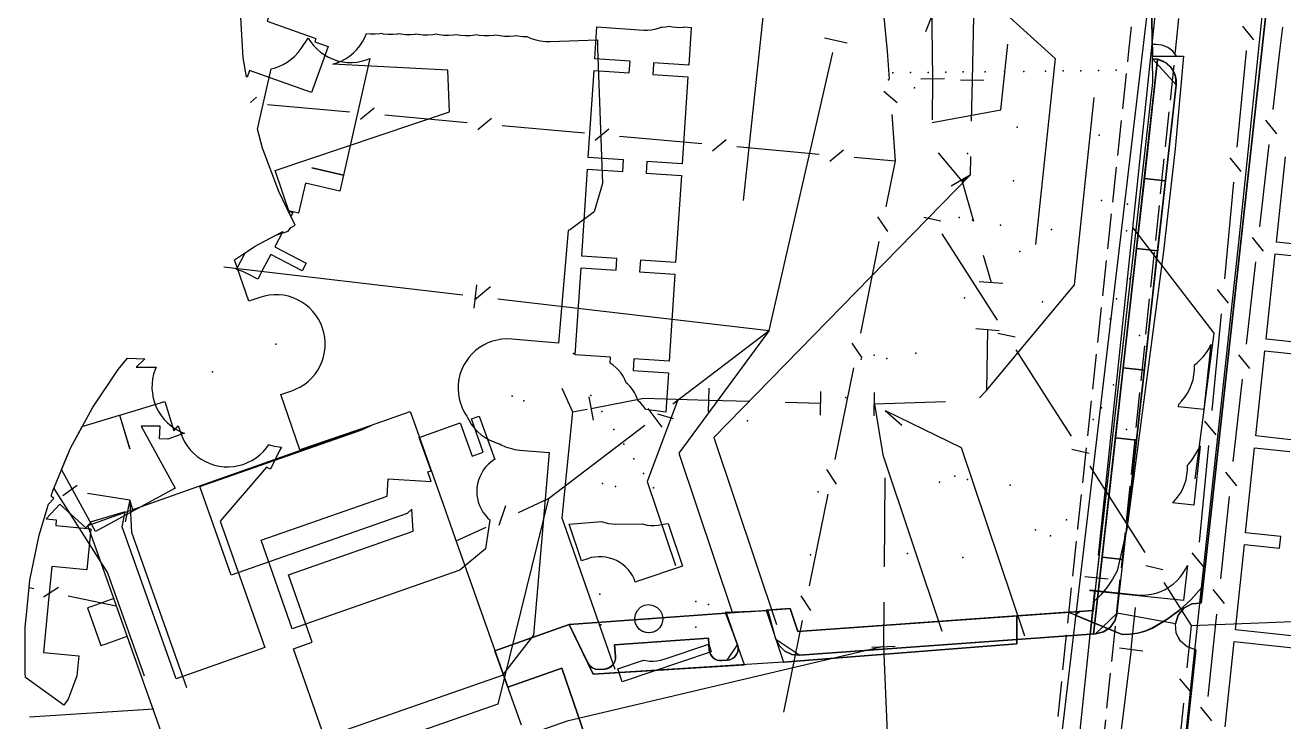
# Model space of a CAD drawing. Header units: metres. Extents: x 4550 to 4731, y 10605 to 11772.
# Drawn here: x 4617.1 to 4670.6, y 11471.5 to 11501.1 of the extents above; entities that cross this region are included whole.
import ezdxf

# ---------------------------------------------------------------- set-up
doc = ezdxf.new("R2010")
doc.units = ezdxf.units.M
for name, color, linetype in [('BOUNDARY', 7, 'Continuous'), ('BUILDING', 7, 'Continuous'), ('BUSH', 7, 'Continuous'), ('CURB', 7, 'Continuous'), ('ELECTR_CABLE', 7, 'Continuous'), ('ELECTR_CABLE_COMM', 7, 'Continuous'), ('GAS', 7, 'Continuous'), ('GRASS', 7, 'Continuous'), ('GROUND', 7, 'Continuous'), ('HEAT', 7, 'Continuous'), ('LAMP', 7, 'Continuous'), ('ROAD', 7, 'Continuous'), ('SEWER', 7, 'Continuous'), ('SIDEWALK_PATH', 7, 'Continuous'), ('TREE', 7, 'Continuous'), ('WATER_PIPELINE', 7, 'Continuous')]:
    doc.layers.add(name, color=color, linetype=linetype)

msp = doc.modelspace()

# ---------------------------------------------------------------- linework, layer by layer
at = {"layer": 'BOUNDARY'}
msp.add_lwpolyline([(4648.58, 11428.877), (4648.675, 11437.242), (4653.58, 11437.324), (4657.85, 11464.398), (4659.886, 11468.951), (4658.811, 11469.432), (4646.069, 11469.016), (4644.272, 11466.538), (4644.332, 11466.297), (4643.384, 11465.965), (4640.44, 11464.934), (4638.971, 11469.082), (4641.227, 11469.871), (4639.895, 11473.749), (4637.603, 11472.946), (4637.054, 11474.495), (4640.216, 11475.615), (4649.612, 11476.287), (4649.941, 11475.308), (4662.493, 11476.207), (4665.027, 11498.671), (4665.014, 11499.671), (4664.98, 11502.17)], dxfattribs=at)
at = {"layer": 'BUILDING'}
msp.add_lwpolyline([(4623.16, 11470.203), (4621.418, 11475.114), (4620.85, 11476.716), (4619.747, 11479.826), (4625.144, 11481.734), (4633.168, 11484.57), (4633.451, 11484.67), (4633.603, 11484.24), (4634.846, 11480.73), (4635.349, 11479.31), (4637.603, 11472.946), (4637.636, 11472.852), (4638.17, 11471.344)], dxfattribs=at)
msp.add_lwpolyline([(4620.85, 11476.716), (4619.907, 11476.383), (4619.719, 11476.316), (4620.287, 11474.714), (4620.476, 11474.78), (4621.418, 11475.114)], close=True, dxfattribs=at)
at = {"layer": 'BUSH'}
for p in [(4641.54, 11475.592), (4641.551, 11475.598), (4645.604, 11475.497)]:
    msp.add_point(p, dxfattribs=at)
at = {"layer": 'CURB'}
for points in [[(4667.082, 11476.523), (4672.849, 11528.947), (4672.907, 11529.466)], [(4662.515, 11475.206), (4665.237, 11499.649)], [(4666.021, 11498.559), (4665.014, 11499.671)], [(4663.52, 11476.099), (4666.021, 11498.559)], [(4647.37, 11474.753), (4646.904, 11476.093)], [(4648.582, 11476.214), (4648.993, 11474.99)], [(4662.598, 11475.212), (4663.52, 11476.099)], [(4640.216, 11475.615), (4641, 11473.983)], [(4642.179, 11474.251), (4642.143, 11474.75), (4646.133, 11475.036), (4646.169, 11474.537)], [(4648.993, 11474.99), (4650.013, 11474.311)], [(4650.013, 11474.311), (4662.598, 11475.212)], [(4646.933, 11474.09), (4647.37, 11474.753)], [(4666.863, 11474.535), (4666.528, 11471.483)], [(4641.486, 11473.7), (4641.716, 11473.717)], [(4666.528, 11471.483), (4662.682, 11436.531)]]:
    msp.add_lwpolyline(points, dxfattribs=at)
at = {"layer": 'ELECTR_CABLE'}
for points in [[(4655.588, 11504.388), (4655.669, 11498.826)], [(4646.83, 11503.97), (4648.496, 11501.965), (4647.613, 11493.644)], [(4657.44, 11502.82), (4657.35, 11498.77)], [(4657.44, 11502.82), (4660.881, 11499.685), (4660.042, 11491.78)], [(4655.63, 11501.503), (4655.37, 11500.823)], [(4655.65, 11496.967), (4658.575, 11497.505), (4658.872, 11500.302)], [(4655.169, 11498.819), (4656.169, 11498.833)], [(4655.669, 11498.826), (4655.651, 11497.076)], [(4656.85, 11498.781), (4657.85, 11498.759)], [(4657.35, 11498.77), (4657.311, 11497.02)], [(4657.96, 11485.57), (4661.699, 11490.062), (4662.544, 11498.031)], [(4655.901, 11495.671), (4656.93, 11494.45)], [(4657.278, 11495.521), (4657.26, 11494.73), (4656.93, 11494.45)], [(4657.26, 11494.73), (4646.361, 11483.565), (4649.034, 11475.606)], [(4657.26, 11494.73), (4656.452, 11494.261)], [(4656.93, 11494.45), (4657.409, 11492.767)], [(4657.819, 11491.324), (4658.15, 11490.16)], [(4657.651, 11490.197), (4658.649, 11490.123)], [(4657.501, 11488.197), (4658.499, 11488.123)], [(4658, 11488.16), (4657.96, 11485.57), (4657.661, 11485.249)], [(4639.9, 11485.67), (4640.35, 11484.65), (4640.974, 11484.767)], [(4646.136, 11484.66), (4646.164, 11485.66)], [(4650.901, 11484.52), (4650.919, 11485.52)], [(4641.246, 11484.309), (4641.054, 11485.291)], [(4641.15, 11484.8), (4643.39, 11485.24), (4646.15, 11485.16)], [(4646.15, 11485.16), (4647.899, 11485.109)], [(4649.399, 11485.064), (4650.91, 11485.02)], [(4653.181, 11484.48), (4653.199, 11485.48)], [(4656.217, 11485.077), (4653.19, 11484.98)], [(4653.19, 11484.98), (4653.545, 11482.83), (4656.063, 11475.334)], [(4640.35, 11484.65), (4639.905, 11480.155), (4642.146, 11473.712)], [(4653.65, 11484.71), (4656.886, 11483.14), (4659.574, 11475.133)], [(4653.65, 11484.71), (4654.351, 11484.092)], [(4653.63, 11481.85), (4653.604, 11478.063)], [(4653.593, 11476.563), (4653.58, 11474.67)], [(4664.11, 11474.557), (4664.3, 11476.34)], [(4653.58, 11474.67), (4640.119, 11471.501), (4632.147, 11468.71)], [(4653.08, 11474.649), (4654.08, 11474.691)], [(4653.58, 11474.67), (4653.75, 11470.68)], [(4663.614, 11474.619), (4664.606, 11474.495)], [(4664.11, 11474.557), (4663.655, 11470.906)]]:
    msp.add_lwpolyline(points, dxfattribs=at)
for points in [[(4630.61, 11494.727), (4629.271, 11495.032), (4629.27, 11495.031), (4630.61, 11494.726), (4630.455, 11494.046), (4628.993, 11494.379), (4628.704, 11493.109), (4628.291, 11493.203), (4628.453, 11493.118), (4628.376, 11492.972), (4627.858, 11494.03), (4627.17, 11495.871), (4626.953, 11496.686), (4627.535, 11499.245), (4627.662, 11499.276), (4627.857, 11499.343), (4628.044, 11499.429), (4628.222, 11499.533), (4628.389, 11499.654), (4628.543, 11499.791), (4628.683, 11499.942), (4628.807, 11500.106), (4629.112, 11500.552), (4629.206, 11500.404), (4629.333, 11500.241), (4629.475, 11500.093), (4629.632, 11499.958), (4629.801, 11499.84), (4629.98, 11499.739), (4630.169, 11499.656), (4630.364, 11499.591), (4630.566, 11499.547), (4630.77, 11499.522), (4630.976, 11499.517), (4631.182, 11499.533), (4631.385, 11499.568), (4631.583, 11499.624), (4631.736, 11499.683)], [(4627.523, 11491.348), (4627.26, 11490.849), (4626.973, 11490.301), (4626.525, 11490.533), (4626.338, 11490.619), (4626.143, 11490.686), (4626.056, 11490.707), (4626.431, 11491.421), (4626.831, 11491.686), (4628.036, 11492.325), (4627.695, 11491.676), (4629.023, 11490.981), (4628.852, 11490.653), (4627.523, 11491.349)], [(4667.205, 11484.752), (4666.12, 11484.867), (4666.133, 11484.988), (4666.265, 11485.122), (4666.395, 11485.282), (4666.509, 11485.454), (4666.605, 11485.636), (4666.683, 11485.827), (4666.742, 11486.024), (4666.781, 11486.226), (4666.8, 11486.432), (4666.799, 11486.638), (4666.798, 11486.654), (4666.897, 11486.727), (4667.051, 11486.864), (4667.19, 11487.016), (4667.314, 11487.18), (4667.421, 11487.356), (4667.499, 11487.517)], [(4617.28, 11477.493), (4617.669, 11479.417), (4618.071, 11480.728), (4618.287, 11480.965), (4618.175, 11481.067), (4618.245, 11481.294), (4619.002, 11483.106), (4619.504, 11484.038), (4621.093, 11484.516), (4621.526, 11483.079), (4621.527, 11483.08), (4621.099, 11484.517), (4623.02, 11485.09), (4623.392, 11483.842), (4623.587, 11484.068), (4623.691, 11483.756), (4623.765, 11483.564), (4623.858, 11483.38), (4623.968, 11483.206), (4624.095, 11483.043), (4624.238, 11482.894), (4624.394, 11482.76), (4624.562, 11482.641), (4624.742, 11482.54), (4624.93, 11482.457), (4625.126, 11482.392), (4625.327, 11482.347), (4625.532, 11482.322), (4625.738, 11482.317), (4625.943, 11482.333), (4626.146, 11482.368), (4626.345, 11482.423), (4626.537, 11482.498), (4626.721, 11482.591), (4626.895, 11482.701), (4627.057, 11482.828), (4627.207, 11482.97), (4627.341, 11483.127), (4627.44, 11483.268), (4627.469, 11483.257), (4627.668, 11483.202), (4627.871, 11483.167), (4627.971, 11483.159), (4627.872, 11482.99), (4627.511, 11482.223), (4627.344, 11482.301), (4625.364, 11480.005), (4627.269, 11474.636), (4623.499, 11473.299), (4621.206, 11479.762), (4621.328, 11480.409), (4619.886, 11479.975), (4619.654, 11479.72), (4618.545, 11480.73), (4617.975, 11480.104), (4618.398, 11480.064), (4618.374, 11479.817), (4619.862, 11479.679), (4619.701, 11477.937), (4618.208, 11478.075), (4618.058, 11476.51), (4617.859, 11474.421), (4619.353, 11474.279), (4619.271, 11473.421), (4618.901, 11472.439), (4618.718, 11472.185), (4617.096, 11473.357), (4617.075, 11473.576), (4617.081, 11475.499), (4617.144, 11476.158)], [(4666.773, 11480.689), (4665.868, 11480.785), (4665.956, 11480.872), (4666.088, 11481.031), (4666.203, 11481.201), (4666.302, 11481.382), (4666.382, 11481.572), (4666.443, 11481.769), (4666.485, 11481.971), (4666.506, 11482.176), (4666.507, 11482.382), (4666.507, 11482.39), (4666.562, 11482.447), (4666.691, 11482.607), (4666.804, 11482.78), (4666.84, 11482.85), (4666.856, 11482.871), (4666.963, 11483.047), (4667.041, 11483.208)], [(4666.341, 11476.626), (4662.363, 11477.049), (4662.367, 11477.087), (4664.356, 11476.876), (4664.562, 11476.864), (4664.768, 11476.872), (4664.972, 11476.901), (4665.172, 11476.95), (4665.367, 11477.017), (4665.554, 11477.104), (4665.731, 11477.209), (4665.898, 11477.33), (4666.051, 11477.467), (4666.191, 11477.619), (4666.315, 11477.784), (4666.422, 11477.96), (4666.5, 11478.121)]]:
    msp.add_lwpolyline(points, close=True, dxfattribs=at)
at = {"layer": 'ELECTR_CABLE_COMM'}
for points in [[(4653.463, 11502.744), (4653.729, 11500), (4653.819, 11498.8)], [(4668.849, 11501.067), (4669.319, 11500.484)], [(4670.154, 11497.518), (4670.438, 11500), (4670.559, 11501.018)], [(4669.004, 11500.03), (4669.001, 11500), (4668.611, 11495.92)], [(4626.658, 11497.821), (4626.92, 11498.04)], [(4653.591, 11498.297), (4654.16, 11497.808)], [(4627.38, 11497.732), (4630.876, 11497.418)], [(4631.335, 11497.11), (4631.911, 11497.591)], [(4632.37, 11497.283), (4635.867, 11496.969)], [(4653.932, 11497.304), (4654.08, 11495.33)], [(4636.326, 11496.661), (4636.901, 11497.142)], [(4637.36, 11496.834), (4640.857, 11496.52)], [(4670.302, 11496.479), (4669.836, 11497.066)], [(4641.316, 11496.212), (4641.892, 11496.693)], [(4642.351, 11496.385), (4645.847, 11496.071)], [(4646.307, 11495.763), (4646.882, 11496.244)], [(4647.341, 11495.936), (4650.838, 11495.622)], [(4651.297, 11495.314), (4651.872, 11495.795)], [(4669.584, 11492.527), (4669.984, 11496.028)], [(4652.332, 11495.487), (4654.08, 11495.33)], [(4654.08, 11495.33), (4653.684, 11493.378)], [(4668.301, 11495.462), (4668.778, 11494.884)], [(4668.468, 11494.427), (4668.076, 11490.317)], [(4653.328, 11492.955), (4653.742, 11492.331)], [(4655.291, 11492.942), (4656.023, 11492.78)], [(4656.06, 11492.229), (4658.406, 11488.555)], [(4669.732, 11491.488), (4669.266, 11492.075)], [(4653.386, 11491.908), (4652.594, 11488.004)], [(4669.013, 11487.535), (4669.414, 11491.036)], [(4667.766, 11489.859), (4668.243, 11489.281)], [(4667.933, 11488.823), (4667.54, 11484.713)], [(4658.444, 11488.004), (4659.176, 11487.843)], [(4652.238, 11487.581), (4652.652, 11486.956)], [(4659.213, 11487.291), (4660.84, 11484.744), (4661.556, 11483.616)], [(4669.161, 11486.497), (4668.695, 11487.084)], [(4652.296, 11486.534), (4651.504, 11482.63)], [(4668.451, 11482.543), (4668.557, 11483.542), (4668.843, 11486.045)], [(4667.23, 11484.256), (4667.708, 11483.678)], [(4661.592, 11483.064), (4662.324, 11482.901)], [(4667.398, 11483.22), (4667.005, 11479.11)], [(4662.36, 11482.349), (4664.695, 11478.669)], [(4651.148, 11482.207), (4651.562, 11481.582)], [(4668.606, 11481.506), (4668.136, 11482.089)], [(4618.288, 11481.397), (4620.577, 11477.811), (4622.131, 11473.43)], [(4619.288, 11481.527), (4618.681, 11481.088)], [(4621.529, 11480.896), (4619.725, 11481.188)], [(4621.529, 11480.896), (4621.324, 11479.985)], [(4621.655, 11480.501), (4621.529, 11480.896)], [(4621.529, 11480.896), (4621.596, 11479.535), (4623.94, 11472.925)], [(4651.206, 11481.16), (4650.414, 11477.256)], [(4667.918, 11477.548), (4668.291, 11481.052)], [(4666.695, 11478.653), (4667.172, 11478.075)], [(4664.731, 11478.117), (4665.462, 11477.954)], [(4617.249, 11477.186), (4617.44, 11477.146)], [(4617.86, 11476.787), (4618.488, 11477.196)], [(4665.498, 11477.402), (4666.666, 11475.562)], [(4668.074, 11476.511), (4667.603, 11477.094)], [(4618.908, 11476.836), (4620.947, 11476.406)], [(4650.058, 11476.833), (4650.472, 11476.208)], [(4666.666, 11475.562), (4687.185, 11476.376), (4694.557, 11475.637)], [(4667.385, 11472.553), (4667.759, 11476.057)], [(4650.116, 11475.786), (4649.324, 11471.882)], [(4666.666, 11475.562), (4666.484, 11473.763)], [(4666.172, 11473.307), (4666.646, 11472.726)], [(4666.333, 11472.27), (4665.97, 11468.672)], [(4667.541, 11471.515), (4667.07, 11472.099)]]:
    msp.add_lwpolyline(points, dxfattribs=at)
at = {"layer": 'GAS'}
for points in [[(4645.293, 11499.406), (4643.796, 11499.505), (4643.791, 11499.43), (4643.763, 11499.006), (4645.26, 11498.907), (4645.015, 11495.21), (4643.518, 11495.309), (4643.486, 11494.81), (4644.982, 11494.711), (4644.738, 11491.014), (4643.241, 11491.113), (4643.208, 11490.614), (4644.705, 11490.515), (4644.461, 11486.818), (4642.964, 11486.917), (4642.931, 11486.418), (4644.428, 11486.32), (4644.316, 11484.637), (4643.459, 11484.763), (4643.44, 11484.795), (4643.346, 11484.921), (4643.24, 11485.037), (4643.13, 11485.136), (4643.115, 11485.188), (4643.057, 11485.334), (4642.985, 11485.474), (4642.9, 11485.606), (4642.802, 11485.729), (4642.693, 11485.841), (4642.635, 11485.89), (4642.576, 11486.034), (4642.502, 11486.172), (4642.415, 11486.303), (4642.315, 11486.424), (4642.204, 11486.535), (4642.083, 11486.635), (4641.953, 11486.722), (4641.949, 11486.724), (4641.966, 11486.983), (4640.469, 11487.082), (4640.714, 11490.779), (4642.21, 11490.68), (4642.243, 11491.179), (4640.747, 11491.278), (4640.991, 11494.975), (4642.488, 11494.876), (4642.521, 11495.375), (4641.024, 11495.474), (4641.268, 11499.171), (4642.765, 11499.072), (4642.798, 11499.571), (4641.301, 11499.669), (4641.391, 11501.028), (4643.387, 11500.895), (4643.544, 11500.893), (4643.7, 11500.905), (4643.855, 11500.933), (4644.006, 11500.976), (4644.129, 11501.025), (4644.168, 11501.024), (4644.324, 11501.037), (4644.464, 11501.062), (4644.604, 11501.032), (4644.76, 11501.014), (4644.917, 11501.011), (4645.073, 11501.024), (4645.1, 11501.029), (4645.399, 11501.009)], [(4636.646, 11478.829), (4635.564, 11477.923), (4628.436, 11475.427), (4627.114, 11479.202), (4632.466, 11481.076), (4632.513, 11481.81), (4634.348, 11481.693), (4634.201, 11482.104), (4634.34, 11482.154), (4633.836, 11483.567), (4635.58, 11484.19), (4636.085, 11482.778), (4636.556, 11482.946), (4636.051, 11484.358), (4636.385, 11484.477), (4637.044, 11482.634), (4637.003, 11482.611), (4636.876, 11482.518), (4636.759, 11482.414), (4636.652, 11482.299), (4636.557, 11482.173), (4636.475, 11482.039), (4636.407, 11481.898), (4636.353, 11481.751), (4636.313, 11481.599), (4636.289, 11481.444), (4636.279, 11481.287), (4636.286, 11481.13), (4636.307, 11480.975), (4636.344, 11480.822), (4636.395, 11480.674), (4636.461, 11480.531), (4636.541, 11480.396), (4636.633, 11480.269), (4636.737, 11480.151), (4636.835, 11480.061)], [(4645.029, 11478.09), (4643.133, 11477.453), (4643.024, 11477.411), (4642.97, 11477.55), (4642.898, 11477.69), (4642.814, 11477.822), (4642.717, 11477.946), (4642.608, 11478.059), (4642.488, 11478.161), (4642.359, 11478.251), (4642.222, 11478.327), (4642.079, 11478.39), (4641.929, 11478.439), (4641.776, 11478.472), (4641.62, 11478.491), (4641.463, 11478.494), (4641.306, 11478.482), (4641.152, 11478.454), (4641.001, 11478.411), (4640.731, 11478.321), (4640.21, 11479.873), (4641.581, 11479.995), (4641.727, 11479.944), (4641.88, 11479.907), (4642.035, 11479.886), (4642.192, 11479.88), (4643.328, 11479.89), (4643.377, 11479.874), (4643.53, 11479.841), (4643.686, 11479.822), (4643.843, 11479.819), (4644, 11479.832), (4644.154, 11479.859), (4644.297, 11479.899), (4644.421, 11479.9)], [(4646.252, 11474.448), (4642.46, 11473.174), (4642.275, 11473.725), (4643.376, 11474.095), (4643.472, 11474.074), (4643.628, 11474.055), (4643.785, 11474.052), (4643.942, 11474.064), (4644.096, 11474.092), (4644.247, 11474.135), (4646.143, 11474.771)]]:
    msp.add_lwpolyline(points, close=True, dxfattribs=at)
for points in [[(4671.782, 11491.716), (4670.29, 11491.874), (4670.675, 11495.499)], [(4671.344, 11487.594), (4669.853, 11487.752), (4670.237, 11491.377), (4671.729, 11491.219)], [(4670.907, 11483.471), (4669.416, 11483.63), (4669.8, 11487.255), (4671.292, 11487.097)], [(4672.519, 11474.963), (4668.541, 11475.385), (4668.925, 11479.01), (4670.417, 11478.852), (4670.47, 11479.349), (4668.978, 11479.507), (4669.363, 11483.132), (4670.854, 11482.974)], [(4668.104, 11471.263), (4668.488, 11474.888), (4672.466, 11474.466)]]:
    msp.add_lwpolyline(points, dxfattribs=at)
at = {"layer": 'GRASS'}
for points in [[(4665.16, 11500.288), (4665.006, 11500.276), (4665.012, 11499.783), (4666.04, 11499.789), (4665.877, 11499.999), (4665.668, 11500.157), (4665.425, 11500.256)], [(4662.379, 11475.196), (4665.027, 11498.671), (4665.014, 11499.671), (4665.07, 11499.67), (4665.126, 11499.666), (4665.182, 11499.659), (4665.237, 11499.649), (4662.515, 11475.206)], [(4665.237, 11499.649), (4664.673, 11494.58), (4665.567, 11494.48), (4666.021, 11498.559), (4665.993, 11498.931), (4665.838, 11499.256), (4665.579, 11499.505)], [(4664.341, 11491.598), (4665.235, 11491.499), (4665.567, 11494.48), (4664.673, 11494.58)], [(4664.341, 11491.598), (4663.776, 11486.53), (4664.671, 11486.43), (4665.235, 11491.499)], [(4663.776, 11486.53), (4663.444, 11483.548), (4664.339, 11483.448), (4664.671, 11486.43)], [(4663.444, 11483.548), (4662.88, 11478.479), (4663.774, 11478.38), (4664.339, 11483.448)], [(4662.88, 11478.479), (4662.515, 11475.206), (4662.598, 11475.212), (4662.937, 11475.298), (4663.219, 11475.488), (4663.421, 11475.763), (4663.52, 11476.099), (4663.774, 11478.38)], [(4644.197, 11475.853), (4644.165, 11475.666), (4644.08, 11475.501), (4643.948, 11475.37), (4643.778, 11475.285), (4643.591, 11475.257), (4643.408, 11475.287), (4643.243, 11475.372), (4643.109, 11475.507), (4643.024, 11475.677), (4642.997, 11475.86), (4643.026, 11476.044), (4643.113, 11476.212), (4643.249, 11476.346), (4643.415, 11476.428), (4643.598, 11476.457), (4643.786, 11476.426), (4643.954, 11476.339), (4644.084, 11476.206), (4644.168, 11476.041)], [(4646.169, 11474.537), (4646.185, 11474.44), (4646.22, 11474.349), (4646.272, 11474.266), (4646.34, 11474.195), (4646.42, 11474.138), (4646.51, 11474.098), (4646.605, 11474.077), (4646.703, 11474.074), (4646.933, 11474.09), (4647.046, 11474.112), (4647.15, 11474.158), (4647.241, 11474.226), (4647.315, 11474.314), (4647.367, 11474.417), (4647.394, 11474.527), (4647.395, 11474.641), (4647.37, 11474.753), (4646.904, 11476.093), (4644.195, 11475.9), (4644.186, 11475.742), (4644.136, 11475.595), (4644.051, 11475.465), (4643.933, 11475.36), (4643.792, 11475.289), (4643.639, 11475.258), (4643.484, 11475.267), (4643.334, 11475.317), (4643.203, 11475.404), (4643.1, 11475.52), (4643.03, 11475.659), (4642.998, 11475.814), (4640.216, 11475.615), (4641, 11473.983), (4641.084, 11473.858), (4641.199, 11473.767), (4641.336, 11473.712), (4641.486, 11473.7), (4641.716, 11473.717), (4641.815, 11473.729), (4641.909, 11473.761), (4641.994, 11473.812), (4642.067, 11473.88), (4642.124, 11473.963), (4642.163, 11474.054), (4642.181, 11474.151), (4642.179, 11474.251), (4642.143, 11474.75), (4646.133, 11475.036)], [(4646.884, 11476.092), (4640.216, 11475.615), (4641.235, 11473.493), (4647.666, 11473.9)], [(4659.247, 11474.784), (4659.247, 11475.975), (4649.941, 11475.308), (4649.612, 11476.287), (4648.582, 11476.214), (4649.324, 11474.005)], [(4648.993, 11474.99), (4649.15, 11474.697), (4649.387, 11474.476), (4649.682, 11474.342), (4650.013, 11474.311), (4662.379, 11475.196), (4662.493, 11476.207), (4649.941, 11475.308), (4649.612, 11476.287), (4648.582, 11476.214)]]:
    msp.add_lwpolyline(points, close=True, dxfattribs=at)
at = {"layer": 'GROUND'}
for points in [[(4665.027, 11498.671), (4665.014, 11499.671), (4665.226, 11499.651), (4665.427, 11499.588), (4665.61, 11499.484), (4665.769, 11499.342), (4665.894, 11499.17), (4665.979, 11498.978), (4666.022, 11498.771), (4666.021, 11498.559), (4663.913, 11479.628), (4663.518, 11477.894), (4663.32, 11477.537), (4663.089, 11477.201), (4662.828, 11476.888), (4662.537, 11476.601)], [(4646.861, 11476.09), (4647.37, 11474.753), (4647.395, 11474.641), (4647.394, 11474.527), (4647.367, 11474.417), (4647.315, 11474.314), (4647.241, 11474.226), (4647.15, 11474.158), (4647.046, 11474.112), (4646.933, 11474.09), (4646.703, 11474.074), (4646.605, 11474.077), (4646.51, 11474.098), (4646.42, 11474.138), (4646.34, 11474.195), (4646.272, 11474.266), (4646.22, 11474.349), (4646.185, 11474.44), (4646.169, 11474.537), (4646.133, 11475.036), (4642.143, 11474.75), (4642.179, 11474.251), (4642.176, 11474.153), (4642.155, 11474.058), (4642.115, 11473.969), (4642.058, 11473.888), (4641.987, 11473.821), (4641.904, 11473.769), (4641.813, 11473.734), (4641.716, 11473.717), (4641.486, 11473.7), (4641.336, 11473.712), (4641.199, 11473.767), (4641.084, 11473.858), (4641, 11473.983), (4640.216, 11475.615)], [(4649.612, 11476.287), (4649.941, 11475.308), (4659.247, 11475.975), (4659.247, 11474.972), (4650.013, 11474.311), (4649.682, 11474.342), (4649.387, 11474.476), (4649.15, 11474.697), (4648.993, 11474.99), (4648.674, 11476.188), (4647.761, 11476.155)]]:
    msp.add_lwpolyline(points, close=True, dxfattribs=at)
at = {"layer": 'HEAT'}
msp.add_lwpolyline([(4628.558, 11492.601), (4628.348, 11493.03), (4627.709, 11494.926), (4635.116, 11497.422), (4635.051, 11499.191), (4630.16, 11499.451), (4630.329, 11499.501), (4630.52, 11499.579), (4630.702, 11499.676), (4630.874, 11499.79), (4631.034, 11499.92), (4631.18, 11500.065), (4631.312, 11500.224), (4631.427, 11500.394), (4631.525, 11500.576), (4631.597, 11500.749), (4631.755, 11500.733), (4631.962, 11500.732), (4632.167, 11500.751), (4632.209, 11500.759), (4632.3, 11500.741), (4632.505, 11500.72), (4632.712, 11500.719), (4632.917, 11500.738), (4632.961, 11500.747), (4633.05, 11500.729), (4633.255, 11500.708), (4633.462, 11500.707), (4633.667, 11500.726), (4633.709, 11500.734), (4633.8, 11500.716), (4634.005, 11500.695), (4634.212, 11500.694), (4634.417, 11500.713), (4634.546, 11500.738), (4634.679, 11500.708), (4634.883, 11500.683), (4635.089, 11500.677), (4635.295, 11500.692), (4635.417, 11500.713), (4635.586, 11500.681), (4635.792, 11500.664), (4635.998, 11500.667), (4636.203, 11500.689), (4636.268, 11500.703), (4636.387, 11500.68), (4636.592, 11500.66), (4636.798, 11500.66), (4637.003, 11500.681), (4637.075, 11500.695), (4637.257, 11500.663), (4637.462, 11500.638), (4637.668, 11500.633), (4637.873, 11500.648), (4637.958, 11500.663), (4638.033, 11500.647), (4638.238, 11500.624), (4638.401, 11500.622), (4638.411, 11500.617), (4638.6, 11500.536), (4638.797, 11500.474), (4638.998, 11500.431), (4639.203, 11500.409), (4639.409, 11500.406), (4641.408, 11500.481), (4641.421, 11500.119), (4641.633, 11494.375), (4641.28, 11493.165), (4640.273, 11492.406), (4640.17, 11492.371), (4639.757, 11487.577), (4637.765, 11487.748), (4637.559, 11487.756), (4637.353, 11487.743), (4637.149, 11487.71), (4636.95, 11487.658), (4636.757, 11487.586), (4636.572, 11487.496), (4636.396, 11487.388), (4636.232, 11487.263), (4636.081, 11487.123), (4635.945, 11486.968), (4635.824, 11486.801), (4635.72, 11486.623), (4635.634, 11486.436), (4635.567, 11486.241), (4635.52, 11486.04), (4635.492, 11485.836), (4635.484, 11485.63), (4635.497, 11485.425), (4635.53, 11485.221), (4635.582, 11485.022), (4635.654, 11484.829), (4635.744, 11484.643), (4635.853, 11484.468), (4635.888, 11484.421), (4635.941, 11484.312), (4636.049, 11484.137), (4636.174, 11483.973), (4636.315, 11483.822), (4636.469, 11483.685), (4636.636, 11483.564), (4636.814, 11483.461), (4637.001, 11483.375), (4637.196, 11483.308), (4637.253, 11483.294), (4637.316, 11483.258), (4637.503, 11483.172), (4637.698, 11483.105), (4637.899, 11483.057), (4638.103, 11483.029), (4639.356, 11482.921), (4638.687, 11475.159), (4637.355, 11473.443), (4629.812, 11470.802), (4628.49, 11474.577), (4629.285, 11474.855), (4628.28, 11477.725), (4633.574, 11479.579), (4633.517, 11480.515), (4633.326, 11480.335), (4625.83, 11477.71), (4624.508, 11481.485), (4631.397, 11483.898), (4631.783, 11484.081), (4628.756, 11483.043), (4627.95, 11485.394), (4628.415, 11485.553), (4628.606, 11485.629), (4628.789, 11485.724), (4628.962, 11485.836), (4629.123, 11485.965), (4629.27, 11486.109), (4629.403, 11486.266), (4629.52, 11486.436), (4629.62, 11486.617), (4629.701, 11486.806), (4629.763, 11487.003), (4629.806, 11487.204), (4629.829, 11487.409), (4629.832, 11487.615), (4629.814, 11487.82), (4629.777, 11488.023), (4629.72, 11488.221), (4629.643, 11488.412), (4629.548, 11488.595), (4629.436, 11488.768), (4629.308, 11488.929), (4629.164, 11489.077), (4629.006, 11489.21), (4628.836, 11489.326), (4628.656, 11489.426), (4628.467, 11489.507), (4628.27, 11489.57), (4628.069, 11489.613), (4627.864, 11489.635), (4627.658, 11489.638), (4627.452, 11489.621), (4627.25, 11489.583), (4627.052, 11489.526), (4626.587, 11489.366), (4625.984, 11491.124), (4626.831, 11491.686), (4627.74, 11492.168), (4628.26, 11492.346), (4628.374, 11492.504)], close=True, dxfattribs=at)
msp.add_lwpolyline([(4622.54, 11472.008), (4617.257, 11471.674)], dxfattribs=at)
at = {"layer": 'LAMP'}
for p in [(4657.157, 11495.652), (4640.39, 11487.132)]:
    msp.add_point(p, dxfattribs=at)
at = {"layer": 'ROAD'}
msp.add_lwpolyline([(4666.411, 11470.61), (4666.825, 11474.54), (4666.825, 11474.544), (4666.822, 11474.548), (4666.818, 11474.55), (4666.491, 11474.659), (4666.489, 11474.66), (4666.202, 11474.907), (4666.201, 11474.909), (4666.027, 11475.244), (4666.027, 11475.246), (4665.992, 11475.636), (4665.992, 11475.638), (4666.111, 11476.011), (4666.112, 11476.013), (4666.355, 11476.303), (4666.356, 11476.304), (4666.689, 11476.483), (4666.691, 11476.483), (4667.025, 11476.518), (4667.03, 11476.519), (4667.033, 11476.522), (4667.034, 11476.526), (4667.102, 11477.174), (4668.721, 11492.124), (4670.399, 11508.504)], dxfattribs=at)
at = {"layer": 'SEWER'}
for points in [[(4662.725, 11478.567), (4665.948, 11509.359)], [(4664.106, 11501.03), (4664.001, 11500), (4663.952, 11499.538)], [(4665.987, 11499.901), (4665.998, 11500), (4666.138, 11501.393)], [(4651.071, 11500.569), (4652.036, 11500.348)], [(4648.71, 11488.12), (4651.424, 11499.946)], [(4663.899, 11499.041), (4663.739, 11497.55)], [(4665.78, 11497.912), (4665.935, 11499.404)], [(4665.572, 11495.923), (4665.728, 11497.415)], [(4663.686, 11497.053), (4663.526, 11495.561)], [(4665.364, 11493.934), (4665.52, 11495.425)], [(4663.473, 11495.064), (4663.313, 11493.572)], [(4663.26, 11493.075), (4663.1, 11491.584)], [(4665.156, 11491.944), (4665.312, 11493.436)], [(4664.181, 11492.482), (4667.631, 11488), (4666.815, 11481.811)], [(4664.949, 11489.955), (4665.104, 11491.447)], [(4663.047, 11491.087), (4662.887, 11489.595)], [(4625.528, 11490.82), (4635.683, 11489.637)], [(4636.264, 11490.057), (4636.149, 11489.073)], [(4636.19, 11489.424), (4636.861, 11489.987)], [(4637.173, 11489.464), (4648.71, 11488.12)], [(4664.741, 11487.966), (4664.897, 11489.458)], [(4662.834, 11489.098), (4662.674, 11487.607)], [(4644.62, 11485), (4648.71, 11488.12)], [(4648.71, 11488.12), (4644.867, 11482.898), (4647.137, 11476.14)], [(4662.621, 11487.109), (4662.462, 11485.618)], [(4664.533, 11485.977), (4664.689, 11487.469)], [(4644.838, 11485.166), (4643.524, 11481.692), (4644.726, 11478.114)], [(4662.408, 11485.121), (4662.249, 11483.629)], [(4664.325, 11483.988), (4664.481, 11485.48)], [(4643.554, 11484.796), (4644.155, 11484.008)], [(4643.97, 11484.565), (4644.632, 11484.372)], [(4639.338, 11480.97), (4643.428, 11484.09)], [(4664.118, 11481.998), (4664.274, 11483.49)], [(4662.195, 11483.132), (4662.036, 11481.641)], [(4663.91, 11480.009), (4664.066, 11481.501)], [(4639.338, 11480.97), (4637.176, 11472.229), (4630.401, 11469.856)], [(4638.051, 11480.38), (4639.338, 11480.97)], [(4661.982, 11481.143), (4661.828, 11479.705), (4661.823, 11479.652)], [(4637.232, 11479.836), (4637.512, 11480.666)], [(4635.4, 11479.166), (4636.687, 11479.756)], [(4661.771, 11479.155), (4661.614, 11477.663)], [(4663.702, 11478.02), (4663.849, 11479.425), (4663.858, 11479.512)], [(4662.142, 11477.651), (4663.127, 11477.548)], [(4663.494, 11476.031), (4663.65, 11477.523)], [(4659.345, 11446.283), (4662.568, 11477.075)], [(4661.562, 11477.166), (4661.405, 11475.674)], [(4663.287, 11474.042), (4663.442, 11475.534)], [(4661.353, 11475.177), (4661.197, 11473.685)], [(4661.144, 11473.187), (4660.988, 11471.696)], [(4663.079, 11472.053), (4663.235, 11473.544)], [(4662.871, 11470.063), (4663.027, 11471.555)]]:
    msp.add_lwpolyline(points, dxfattribs=at)
at = {"layer": 'SIDEWALK_PATH'}
for points in [[(4673.287, 11532.923), (4667.082, 11476.523), (4666.691, 11476.483), (4666.355, 11476.303), (4666.111, 11476.012), (4665.992, 11475.637), (4663.52, 11476.099), (4666.021, 11498.559), (4666.022, 11498.771), (4665.979, 11498.978), (4665.894, 11499.17), (4665.769, 11499.342), (4665.61, 11499.484), (4665.427, 11499.588), (4665.226, 11499.651), (4665.014, 11499.671), (4664.98, 11502.17)], [(4664.98, 11502.174), (4665.012, 11499.783), (4666.342, 11499.79), (4665.988, 11495.849), (4665.483, 11491.493), (4664.082, 11480.861), (4663.923, 11479.671), (4663.518, 11477.894), (4663.32, 11477.537), (4663.089, 11477.201), (4662.828, 11476.888), (4662.537, 11476.601), (4662.493, 11476.207), (4661.948, 11476.168), (4661.731, 11476.011), (4663.722, 11475.19), (4664.057, 11475.193), (4664.387, 11475.239), (4664.708, 11475.33), (4665.015, 11475.462), (4665.602, 11475.807), (4666.148, 11476.209), (4666.65, 11476.666), (4667.103, 11477.173), (4668.721, 11492.124), (4670.399, 11508.504)], [(4666.412, 11470.61), (4667.103, 11477.173), (4666.656, 11476.672), (4666.162, 11476.22), (4665.624, 11475.821), (4665.047, 11475.479), (4664.733, 11475.339), (4664.404, 11475.243), (4664.066, 11475.193), (4663.722, 11475.19), (4661.437, 11476.131), (4659.247, 11475.975), (4659.247, 11474.784), (4649.324, 11474.005), (4641.235, 11473.493), (4640.216, 11475.615), (4637.054, 11474.495), (4637.603, 11472.946), (4639.895, 11473.749), (4641.227, 11469.871)], [(4662.682, 11436.531), (4666.863, 11474.535), (4666.49, 11474.659), (4666.202, 11474.907), (4666.027, 11475.245), (4665.992, 11475.637), (4663.52, 11476.099), (4663.421, 11475.763), (4663.219, 11475.488), (4662.937, 11475.298), (4662.598, 11475.212), (4650.013, 11474.311), (4649.682, 11474.342), (4649.387, 11474.476), (4649.15, 11474.697), (4648.993, 11474.99), (4648.674, 11476.188), (4646.849, 11476.121), (4647.37, 11474.753), (4647.395, 11474.641), (4647.394, 11474.527), (4647.367, 11474.417), (4647.315, 11474.314), (4647.241, 11474.226), (4647.15, 11474.158), (4647.046, 11474.112), (4646.933, 11474.09), (4646.703, 11474.074), (4646.605, 11474.077), (4646.51, 11474.098), (4646.42, 11474.138), (4646.34, 11474.195), (4646.272, 11474.266), (4646.22, 11474.349), (4646.185, 11474.44), (4646.169, 11474.537), (4646.133, 11475.036), (4642.143, 11474.75), (4642.179, 11474.251), (4642.176, 11474.153), (4642.155, 11474.058), (4642.115, 11473.969), (4642.058, 11473.888), (4641.987, 11473.821), (4641.904, 11473.769), (4641.813, 11473.734), (4641.716, 11473.717), (4641.486, 11473.7), (4641.336, 11473.712), (4641.199, 11473.767), (4641.084, 11473.858), (4641, 11473.983), (4640.216, 11475.615), (4637.054, 11474.495), (4637.603, 11472.946), (4639.895, 11473.749), (4641.227, 11469.871)]]:
    msp.add_lwpolyline(points, dxfattribs=at)
at = {"layer": 'TREE'}
for p in [(4653.974, 11499.078), (4654.724, 11499.087), (4655.474, 11499.095), (4656.224, 11499.103), (4656.973, 11499.112), (4657.899, 11499.113), (4658.723, 11499.131), (4659.548, 11499.14), (4660.473, 11499.151), (4661.223, 11499.159), (4661.973, 11499.167), (4662.723, 11499.176), (4663.473, 11499.184), (4653.793, 11498.78), (4654.896, 11498.442), (4659.266, 11496.762), (4662.757, 11496.43), (4659.105, 11494.482), (4662.849, 11493.648), (4663.958, 11493.488), (4656.791, 11492.918), (4657.368, 11492.805), (4658.547, 11492.593), (4660.726, 11492.419), (4663.914, 11492.356), (4659.369, 11491.473), (4664.052, 11490.322), (4657.028, 11489.501), (4660.338, 11489.338), (4663.485, 11489.458), (4663.223, 11488.611), (4664.471, 11487.897), (4627.734, 11487.54), (4654.958, 11487.148), (4652.634, 11486.904), (4653.175, 11487.062), (4653.72, 11486.926), (4625.038, 11486.365), (4663.355, 11485.804), (4637.782, 11485.325), (4638.283, 11485.122), (4641.13, 11485.35), (4651.971, 11485.265), (4641.6, 11484.672), (4662.848, 11484.826), (4642.112, 11483.902), (4647.788, 11484.28), (4662.492, 11484.331), (4663.907, 11483.91), (4642.533, 11483.281), (4642.954, 11482.66), (4643.375, 11482.04), (4656.606, 11481.914), (4657.15, 11481.772), (4641.63, 11481.606), (4642.177, 11481.48), (4643.796, 11481.419), (4650.793, 11481.257), (4655.954, 11481.659), (4658.967, 11481.538), (4660.04, 11479.644), (4661.364, 11480.065), (4660.686, 11479.378), (4650.47, 11478.579), (4654.605, 11478.628), (4656.953, 11478.459), (4641.511, 11476.895), (4645.59, 11476.591), (4646.138, 11476.458), (4643.597, 11475.857)]:
    msp.add_point(p, dxfattribs=at)
at = {"layer": 'WATER_PIPELINE'}
msp.add_lwpolyline([(4665.206, 11505.17), (4661.002, 11469.694)], dxfattribs=at)
for points in [[(4626.881, 11502.886), (4626.227, 11503.119), (4626.228, 11503.149), (4627.004, 11503.066), (4627.062, 11502.873), (4627.141, 11502.683), (4627.238, 11502.501), (4627.353, 11502.33), (4627.484, 11502.171), (4627.63, 11502.025), (4627.633, 11502.023), (4627.365, 11501.272), (4629.437, 11500.533), (4629.389, 11500.399), (4629.954, 11500.197), (4629.253, 11498.233), (4626.616, 11499.174), (4626.515, 11498.89), (4626.482, 11498.902), (4626.351, 11499.712), (4626.228, 11501.675), (4626.228, 11501.678), (4626.425, 11501.608)], [(4621.792, 11486.563), (4622.646, 11486.563), (4622.602, 11486.462), (4622.539, 11486.266), (4622.495, 11486.064), (4622.471, 11485.86), (4622.467, 11485.654), (4622.484, 11485.448), (4622.52, 11485.245), (4622.577, 11485.047), (4622.652, 11484.855), (4622.746, 11484.672), (4622.857, 11484.498), (4622.985, 11484.337), (4623.128, 11484.188), (4623.285, 11484.055), (4623.454, 11483.937), (4623.634, 11483.837), (4623.823, 11483.754), (4623.848, 11483.746), (4623.148, 11483.494), (4622.785, 11483.511), (4622.81, 11484.051), (4622.014, 11484.051), (4623.449, 11481.417), (4620.061, 11479.571), (4618.626, 11482.205), (4619.002, 11483.106), (4619.933, 11484.834), (4621.029, 11486.463), (4621.424, 11486.941), (4622.168, 11486.906)]]:
    msp.add_lwpolyline(points, close=True, dxfattribs=at)

doc.saveas('drawing.dxf')
